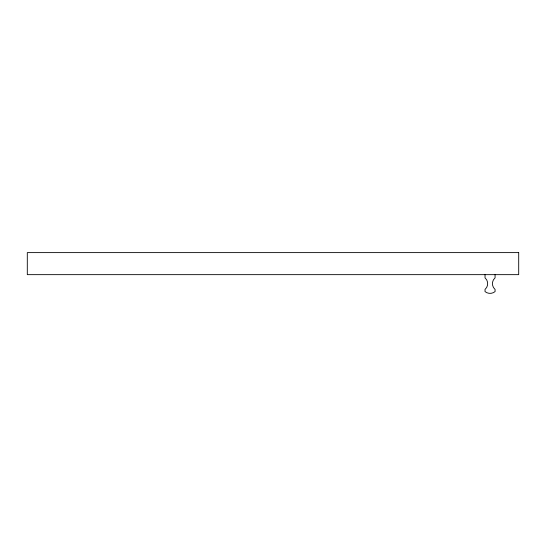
<?xml version="1.0" encoding="UTF-8"?>
<svg xmlns="http://www.w3.org/2000/svg" width="546" height="546" viewBox="0 0 546 546"><rect width="100%" height="100%" fill="white"/><g stroke="black" fill="none" stroke-linecap="round" stroke-linejoin="round"><path stroke-width="0.82" d="M495.072 274.652L495.072 277.846A7.617 7.617 0 0 0 495.072 289.441L495.072 291.598A7.951 7.951 0 0 1 485.032 291.598L485.032 289.441A7.617 7.617 0 0 0 485.032 277.846L485.032 274.652M518.7 252.614L27.3 252.614L27.3 274.652L518.7 274.652L518.7 252.614"/></g></svg>
